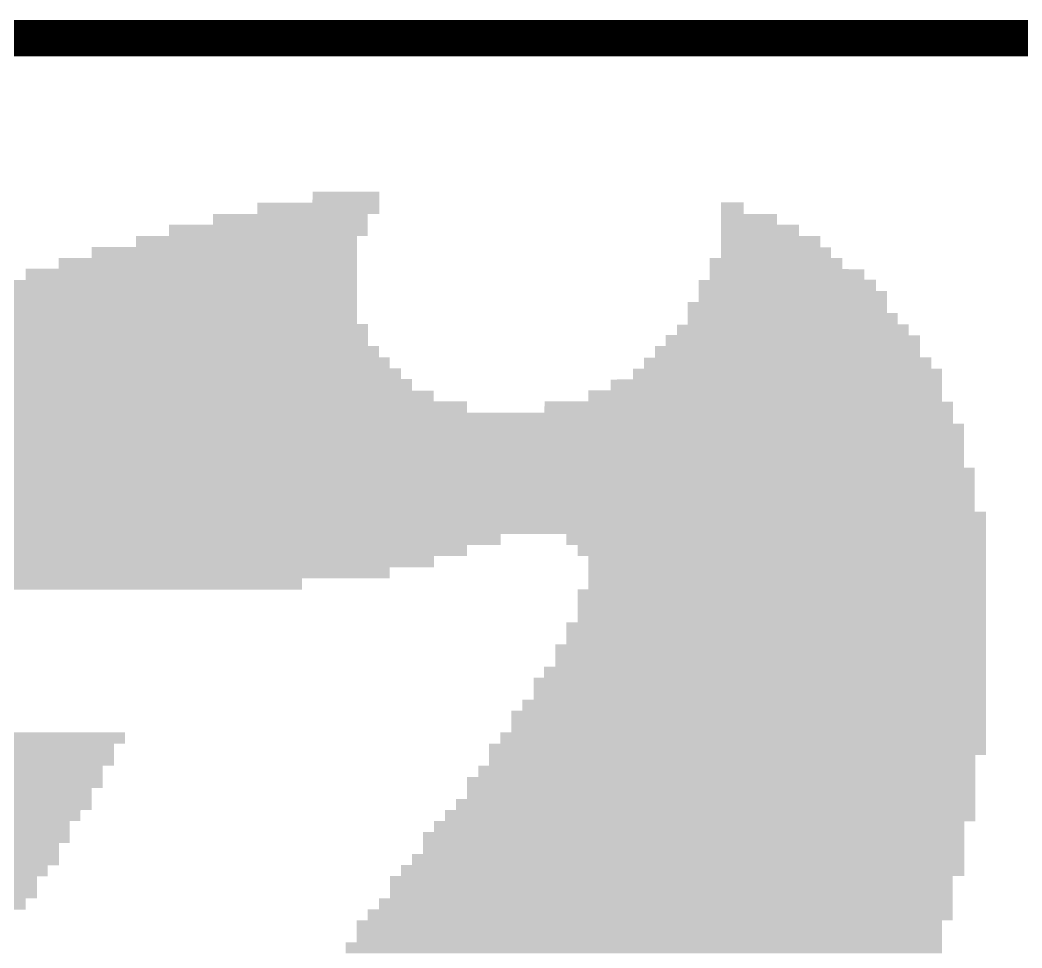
# Model space of a CAD drawing. Extents: x -0.1 to 80.1, y -0.1 to 42.4.
# Drawn here: x 3.084 to 6.007, y 39.649 to 42.357 of the extents above; entities that cross this region are included whole.
import ezdxf

# ---------------------------------------------------------------- set-up
doc = ezdxf.new("R2010")
doc.units = 0
doc.layers.add('07_ASSY1_GBR', color=7, linetype='CONTINUOUS')

msp = doc.modelspace()

# ---------------------------------------------------------------- linework, layer by layer
at = {"layer": '07_ASSY1_GBR', "const_width": 0.10607}
msp.add_lwpolyline([(25.578, 42.304), (0, 42.304), (0, 37), (25.578, 37)], dxfattribs=at)
at = {"layer": '07_ASSY1_GBR'}
for points in [[(3.937, 41.824148), (3.937018, 41.855926), (4.13199, 41.824148), (4.132, 41.855926)], [(3.937018, 41.855926), (3.93702, 41.855946), (4.132, 41.855926), (4.13198, 41.855946)], [(3.93702, 41.855946), (3.937054, 41.85598), (4.13198, 41.855946), (4.131946, 41.85598)], [(3.937054, 41.85598), (3.937074, 41.856), (4.131946, 41.85598), (3.937074, 41.856)], [(3.776, 41.791148), (3.77602, 41.823946), (4.13198, 41.791148), (4.13199, 41.823946)], [(3.77602, 41.823946), (3.776074, 41.824), (4.13199, 41.823946), (4.13199, 41.824)], [(3.776074, 41.824), (3.936872, 41.82402), (4.13199, 41.824), (4.13199, 41.82402)], [(3.936872, 41.82402), (3.937, 41.824148), (4.13199, 41.82402), (4.13199, 41.824148)], [(5.129014, 41.791128), (5.129018, 41.824926), (5.19502, 41.791128), (5.195, 41.824926)], [(5.129018, 41.824926), (5.12902, 41.824946), (5.195, 41.824926), (5.19498, 41.824946)], [(5.12902, 41.824946), (5.129054, 41.82498), (5.19498, 41.824946), (5.194946, 41.82498)], [(5.129054, 41.82498), (5.129074, 41.825), (5.194946, 41.82498), (5.129074, 41.825)], [(3.647, 41.760148), (3.647018, 41.790852), (4.09799, 41.760148), (4.098, 41.790852)], [(3.647018, 41.790852), (3.64702, 41.790946), (4.098, 41.790852), (4.098094, 41.790946)], [(3.64702, 41.790946), (3.647054, 41.79098), (4.098094, 41.790946), (4.098128, 41.79098)], [(3.647054, 41.79098), (3.647074, 41.791), (4.098128, 41.79098), (4.131926, 41.791)], [(3.647074, 41.791), (3.775872, 41.79102), (4.131926, 41.791), (4.131946, 41.79102)], [(3.775872, 41.79102), (3.775906, 41.791054), (4.131946, 41.79102), (4.13198, 41.791054)], [(3.775906, 41.791054), (3.776, 41.791148), (4.13198, 41.791054), (4.13198, 41.791148)], [(5.12901, 41.760128), (5.129014, 41.790926), (5.29202, 41.760128), (5.292, 41.790926)], [(5.129014, 41.791), (5.129014, 41.791128), (5.195148, 41.791), (5.19502, 41.791128)], [(5.129014, 41.79098), (5.129014, 41.791), (5.291946, 41.79098), (5.195148, 41.791)], [(5.129014, 41.790926), (5.129014, 41.79098), (5.292, 41.790926), (5.291946, 41.79098)], [(3.518, 41.727148), (3.51802, 41.759946), (4.09798, 41.727148), (4.09799, 41.759946)], [(3.51802, 41.759946), (3.518074, 41.76), (4.09799, 41.759946), (4.09799, 41.76)], [(3.518074, 41.76), (3.646872, 41.76002), (4.09799, 41.76), (4.09799, 41.76002)], [(3.646872, 41.76002), (3.647, 41.760148), (4.09799, 41.76002), (4.09799, 41.760148)], [(5.129006, 41.727128), (5.12901, 41.759926), (5.35702, 41.727128), (5.357, 41.759926)], [(5.12901, 41.76), (5.12901, 41.760128), (5.292148, 41.76), (5.29202, 41.760128)], [(5.12901, 41.75998), (5.12901, 41.76), (5.356946, 41.75998), (5.292148, 41.76)], [(5.12901, 41.759926), (5.12901, 41.75998), (5.357, 41.759926), (5.356946, 41.75998)], [(3.422, 41.695148), (3.422018, 41.726852), (4.067004, 41.695148), (4.067, 41.726852)], [(3.422018, 41.726852), (3.42202, 41.726946), (4.067, 41.726852), (4.067094, 41.726946)], [(3.42202, 41.726946), (3.422054, 41.72698), (4.067094, 41.726946), (4.067128, 41.72698)], [(3.422054, 41.72698), (3.422074, 41.727), (4.067128, 41.72698), (4.097926, 41.727)], [(3.422074, 41.727), (3.517872, 41.72702), (4.097926, 41.727), (4.097946, 41.72702)], [(3.517872, 41.72702), (3.517906, 41.727054), (4.097946, 41.72702), (4.09798, 41.727054)], [(3.517906, 41.727054), (3.518, 41.727148), (4.09798, 41.727054), (4.09798, 41.727148)], [(5.129002, 41.694128), (5.129006, 41.726926), (5.41902, 41.694128), (5.419, 41.726926)], [(5.129006, 41.727), (5.129006, 41.727128), (5.357148, 41.727), (5.35702, 41.727128)], [(5.129006, 41.72698), (5.129006, 41.727), (5.418946, 41.72698), (5.357148, 41.727)], [(5.129006, 41.726926), (5.129006, 41.72698), (5.419, 41.726926), (5.418946, 41.72698)], [(3.293, 41.663148), (3.29302, 41.694946), (4.067006, 41.663148), (4.067004, 41.694946)], [(3.29302, 41.694946), (3.293074, 41.695), (4.067004, 41.694946), (4.067004, 41.695)], [(3.293074, 41.695), (3.421872, 41.69502), (4.067004, 41.695), (4.067004, 41.69502)], [(3.421872, 41.69502), (3.422, 41.695148), (4.067004, 41.69502), (4.067004, 41.695148)], [(5.129, 41.663148), (5.129002, 41.693926), (5.45002, 41.663148), (5.45, 41.693926)], [(5.129002, 41.694), (5.129002, 41.694128), (5.419148, 41.694), (5.41902, 41.694128)], [(5.129002, 41.69398), (5.129002, 41.694), (5.449946, 41.69398), (5.419148, 41.694)], [(5.129002, 41.693926), (5.129002, 41.69398), (5.45, 41.693926), (5.449946, 41.69398)], [(3.196, 41.631148), (3.19602, 41.662946), (4.067008, 41.631148), (4.067006, 41.662946)], [(3.19602, 41.662946), (3.196074, 41.663), (4.067006, 41.662946), (4.067006, 41.663)], [(3.196074, 41.663), (3.292872, 41.66302), (4.067006, 41.663), (4.067006, 41.66302)], [(3.292872, 41.66302), (3.293, 41.663148), (4.067006, 41.66302), (4.067006, 41.663148)], [(5.096008, 41.630128), (5.096018, 41.662926), (5.48302, 41.630128), (5.483, 41.662926)], [(5.096018, 41.662926), (5.09602, 41.662946), (5.483, 41.662926), (5.48298, 41.662946)], [(5.09602, 41.662946), (5.096054, 41.66298), (5.48298, 41.662946), (5.482946, 41.66298)], [(5.096054, 41.66298), (5.096074, 41.663), (5.482946, 41.66298), (5.450148, 41.663)], [(5.096074, 41.663), (5.128872, 41.66302), (5.450148, 41.663), (5.450128, 41.66302)], [(5.128872, 41.66302), (5.12898, 41.663128), (5.450128, 41.66302), (5.45002, 41.663128)], [(5.12898, 41.663128), (5.129, 41.663148), (5.45002, 41.663128), (5.45002, 41.663148)], [(3.1, 41.598148), (3.10002, 41.630946), (4.067012, 41.598148), (4.067008, 41.630946)], [(3.10002, 41.630946), (3.100074, 41.631), (4.067008, 41.630946), (4.067008, 41.631)], [(3.100074, 41.631), (3.195872, 41.63102), (4.067008, 41.631), (4.067008, 41.63102)], [(3.195872, 41.63102), (3.196, 41.631148), (4.067008, 41.63102), (4.067008, 41.631148)], [(5.096, 41.599128), (5.096008, 41.629926), (5.54702, 41.599128), (5.547, 41.629926)], [(5.096008, 41.63), (5.096008, 41.630128), (5.483148, 41.63), (5.48302, 41.630128)], [(5.096008, 41.62998), (5.096008, 41.63), (5.546946, 41.62998), (5.483148, 41.63)], [(5.096008, 41.629926), (5.096008, 41.62998), (5.547, 41.629926), (5.546946, 41.62998)], [(3.035, 41.566148), (3.03502, 41.597946), (4.067014, 41.566148), (4.067012, 41.597946)], [(3.03502, 41.597946), (3.035074, 41.598), (4.067012, 41.597946), (4.067012, 41.598)], [(3.035074, 41.598), (3.099872, 41.59802), (4.067012, 41.598), (4.067012, 41.59802)], [(3.099872, 41.59802), (3.1, 41.598148), (4.067012, 41.59802), (4.067012, 41.598148)], [(5.06401, 41.566128), (5.06402, 41.597946), (5.58102, 41.566128), (5.581002, 41.597946)], [(5.06402, 41.597946), (5.064074, 41.598), (5.581002, 41.597946), (5.581002, 41.598)], [(5.064074, 41.598), (5.095872, 41.59802), (5.581002, 41.598), (5.581002, 41.59802)], [(5.095872, 41.59802), (5.096, 41.598148), (5.581002, 41.59802), (5.581002, 41.598148)], [(5.096, 41.599), (5.096, 41.599128), (5.547148, 41.599), (5.54702, 41.599128)], [(5.096, 41.59898), (5.096, 41.599), (5.580946, 41.59898), (5.547148, 41.599)], [(5.096, 41.598926), (5.096, 41.59898), (5.581, 41.598926), (5.580946, 41.59898)], [(5.096, 41.598148), (5.096, 41.598926), (5.581002, 41.598148), (5.581, 41.598926)], [(2.938, 41.534148), (2.93802, 41.565946), (4.067016, 41.534148), (4.067014, 41.565946)], [(2.93802, 41.565946), (2.938074, 41.566), (4.067014, 41.565946), (4.067014, 41.566)], [(2.938074, 41.566), (3.034872, 41.56602), (4.067014, 41.566), (4.067014, 41.56602)], [(3.034872, 41.56602), (3.035, 41.566148), (4.067014, 41.56602), (4.067014, 41.566148)], [(5.064, 41.534148), (5.064008, 41.565926), (5.61301, 41.534148), (5.613, 41.565926)], [(5.064008, 41.566), (5.06401, 41.566128), (5.581148, 41.566), (5.58102, 41.566128)], [(5.064008, 41.56598), (5.064008, 41.566), (5.612946, 41.56598), (5.581148, 41.566)], [(5.064008, 41.565926), (5.064008, 41.56598), (5.613, 41.565926), (5.612946, 41.56598)], [(2.874, 41.502148), (2.87402, 41.533946), (4.067018, 41.502148), (4.067016, 41.533946)], [(2.87402, 41.533946), (2.874074, 41.534), (4.067016, 41.533946), (4.067016, 41.534)], [(2.874074, 41.534), (2.937872, 41.53402), (4.067016, 41.534), (4.067016, 41.53402)], [(2.937872, 41.53402), (2.938, 41.534148), (4.067016, 41.53402), (4.067016, 41.534148)], [(5.03201, 41.502128), (5.03202, 41.533946), (5.61302, 41.502128), (5.613012, 41.533946)], [(5.03202, 41.533946), (5.032074, 41.534), (5.613012, 41.533946), (5.613012, 41.534)], [(5.032074, 41.534), (5.063872, 41.53402), (5.613012, 41.534), (5.613012, 41.53402)], [(5.063872, 41.53402), (5.064, 41.534148), (5.613012, 41.53402), (5.61301, 41.534148)], [(2.777, 41.470128), (2.77702, 41.501946), (4.06702, 41.470128), (4.067018, 41.501946)], [(2.77702, 41.501946), (2.777074, 41.502), (4.067018, 41.501946), (4.067018, 41.502)], [(2.777074, 41.502), (2.873872, 41.50202), (4.067018, 41.502), (4.067018, 41.50202)], [(2.873872, 41.50202), (2.874, 41.502148), (4.067018, 41.50202), (4.067018, 41.502148)], [(5.032, 41.469128), (5.03201, 41.501926), (5.64502, 41.469128), (5.645, 41.501926)], [(5.03201, 41.502), (5.03201, 41.502128), (5.613148, 41.502), (5.61302, 41.502128)], [(5.03201, 41.50198), (5.03201, 41.502), (5.644946, 41.50198), (5.613148, 41.502)], [(5.03201, 41.501926), (5.03201, 41.50198), (5.645, 41.501926), (5.644946, 41.50198)], [(2.713, 41.437148), (2.71302, 41.468946), (4.099012, 41.437148), (4.099002, 41.468946)], [(2.71302, 41.468946), (2.713074, 41.469), (4.099002, 41.468946), (4.099002, 41.469)], [(2.713074, 41.469), (2.776872, 41.46902), (4.099002, 41.469), (4.099002, 41.46902)], [(2.776872, 41.46902), (2.777, 41.469148), (4.099002, 41.46902), (4.099002, 41.469148)], [(2.777, 41.47), (2.777, 41.470128), (4.067148, 41.47), (4.06702, 41.470128)], [(2.777, 41.46998), (2.777, 41.47), (4.098946, 41.46998), (4.067148, 41.47)], [(2.777, 41.469926), (2.777, 41.46998), (4.099, 41.469926), (4.098946, 41.46998)], [(2.777, 41.469148), (2.777, 41.469926), (4.099002, 41.469148), (4.099, 41.469926)], [(5.001, 41.438148), (5.00102, 41.467946), (5.67702, 41.438148), (5.677002, 41.467946)], [(5.00102, 41.467946), (5.001074, 41.468), (5.677002, 41.467946), (5.677002, 41.468)], [(5.001074, 41.468), (5.031872, 41.46802), (5.677002, 41.468), (5.677002, 41.46802)], [(5.031872, 41.46802), (5.032, 41.468148), (5.677002, 41.46802), (5.677002, 41.468148)], [(5.032, 41.469), (5.032, 41.469128), (5.645148, 41.469), (5.64502, 41.469128)], [(5.032, 41.46898), (5.032, 41.469), (5.676946, 41.46898), (5.645148, 41.469)], [(5.032, 41.468926), (5.032, 41.46898), (5.677, 41.468926), (5.676946, 41.46898)], [(5.032, 41.468148), (5.032, 41.468926), (5.677002, 41.468148), (5.677, 41.468926)], [(2.649, 41.406128), (2.64902, 41.436946), (4.09902, 41.406128), (4.099012, 41.436946)], [(2.64902, 41.436946), (2.649074, 41.437), (4.099012, 41.436946), (4.099012, 41.437)], [(2.649074, 41.437), (2.712872, 41.43702), (4.099012, 41.437), (4.099012, 41.43702)], [(2.712872, 41.43702), (2.713, 41.437148), (4.099012, 41.43702), (4.099012, 41.437148)], [(4.968, 41.406148), (4.968018, 41.436926), (5.71001, 41.406148), (5.71, 41.436926)], [(4.968018, 41.437128), (4.96802, 41.437946), (5.67702, 41.437128), (5.67702, 41.437946)], [(4.968018, 41.437), (4.968018, 41.437128), (5.677148, 41.437), (5.67702, 41.437128)], [(4.968018, 41.43698), (4.968018, 41.437), (5.709946, 41.43698), (5.677148, 41.437)], [(4.968018, 41.436926), (4.968018, 41.43698), (5.71, 41.436926), (5.709946, 41.43698)], [(4.96802, 41.437946), (4.968074, 41.438), (5.67702, 41.437946), (5.67702, 41.438)], [(4.968074, 41.438), (5.000872, 41.43802), (5.67702, 41.438), (5.67702, 41.43802)], [(5.000872, 41.43802), (5.001, 41.438148), (5.67702, 41.43802), (5.67702, 41.438148)], [(2.584, 41.373148), (2.58402, 41.404946), (4.13102, 41.373148), (4.131002, 41.404946)], [(2.58402, 41.404946), (2.584074, 41.405), (4.131002, 41.404946), (4.131002, 41.405)], [(2.584074, 41.405), (2.648872, 41.40502), (4.131002, 41.405), (4.131002, 41.40502)], [(2.648872, 41.40502), (2.649, 41.405148), (4.131002, 41.40502), (4.131002, 41.405148)], [(2.649, 41.406), (2.649, 41.406128), (4.099148, 41.406), (4.09902, 41.406128)], [(2.649, 41.40598), (2.649, 41.406), (4.130946, 41.40598), (4.099148, 41.406)], [(2.649, 41.405926), (2.649, 41.40598), (4.131, 41.405926), (4.130946, 41.40598)], [(2.649, 41.405148), (2.649, 41.405926), (4.131002, 41.405148), (4.131, 41.405926)], [(4.936, 41.373128), (4.93602, 41.405946), (5.71002, 41.373128), (5.71001, 41.405946)], [(4.93602, 41.405946), (4.936074, 41.406), (5.71001, 41.405946), (5.71001, 41.406)], [(4.936074, 41.406), (4.967872, 41.40602), (5.71001, 41.406), (5.71001, 41.40602)], [(4.967872, 41.40602), (4.968, 41.406148), (5.71001, 41.40602), (5.71001, 41.406148)], [(2.519, 41.341128), (2.519018, 41.372926), (4.16202, 41.341128), (4.162, 41.372926)], [(2.519018, 41.372926), (2.51902, 41.372946), (4.162, 41.372926), (4.16198, 41.372946)], [(2.51902, 41.372946), (2.519054, 41.37298), (4.16198, 41.372946), (4.161946, 41.37298)], [(2.519054, 41.37298), (2.519074, 41.373), (4.161946, 41.37298), (4.131148, 41.373)], [(2.519074, 41.373), (2.583872, 41.37302), (4.131148, 41.373), (4.131128, 41.37302)], [(2.583872, 41.37302), (2.58398, 41.373128), (4.131128, 41.37302), (4.13102, 41.373128)], [(2.58398, 41.373128), (2.584, 41.373148), (4.13102, 41.373128), (4.13102, 41.373148)], [(4.904, 41.340148), (4.90402, 41.371946), (5.74302, 41.340148), (5.743002, 41.371946)], [(4.90402, 41.371946), (4.904074, 41.372), (5.743002, 41.371946), (5.743002, 41.372)], [(4.904074, 41.372), (4.935872, 41.37202), (5.743002, 41.372), (5.743002, 41.37202)], [(4.935872, 41.37202), (4.936, 41.372148), (5.743002, 41.37202), (5.743002, 41.372148)], [(4.936, 41.373), (4.936, 41.373128), (5.710148, 41.373), (5.71002, 41.373128)], [(4.936, 41.37298), (4.936, 41.373), (5.742946, 41.37298), (5.710148, 41.373)], [(4.936, 41.372926), (4.936, 41.37298), (5.743, 41.372926), (5.742946, 41.37298)], [(4.936, 41.372148), (4.936, 41.372926), (5.743002, 41.372148), (5.743, 41.372926)], [(2.423, 41.309128), (2.42302, 41.339946), (4.19502, 41.309128), (4.195002, 41.339946)], [(2.42302, 41.339946), (2.423074, 41.34), (4.195002, 41.339946), (4.195002, 41.34)], [(2.423074, 41.34), (2.518872, 41.34002), (4.195002, 41.34), (4.195002, 41.34002)], [(2.518872, 41.34002), (2.519, 41.340148), (4.195002, 41.34002), (4.195002, 41.340148)], [(2.519, 41.341), (2.519, 41.341128), (4.162148, 41.341), (4.16202, 41.341128)], [(2.519, 41.34098), (2.519, 41.341), (4.194946, 41.34098), (4.162148, 41.341)], [(2.519, 41.340926), (2.519, 41.34098), (4.195, 41.340926), (4.194946, 41.34098)], [(2.519, 41.340148), (2.519, 41.340926), (4.195002, 41.340148), (4.195, 41.340926)], [(4.872, 41.308148), (4.872018, 41.339926), (5.774008, 41.308148), (5.774, 41.339926)], [(4.872018, 41.339926), (4.87202, 41.339946), (5.774, 41.339926), (5.77398, 41.339946)], [(4.87202, 41.339946), (4.872054, 41.33998), (5.77398, 41.339946), (5.773946, 41.33998)], [(4.872054, 41.33998), (4.872074, 41.34), (5.773946, 41.33998), (5.743148, 41.34)], [(4.872074, 41.34), (4.903872, 41.34002), (5.743148, 41.34), (5.743128, 41.34002)], [(4.903872, 41.34002), (4.90398, 41.340128), (5.743128, 41.34002), (5.74302, 41.340128)], [(4.90398, 41.340128), (4.904, 41.340148), (5.74302, 41.340128), (5.74302, 41.340148)], [(2.358, 41.276148), (2.35802, 41.307946), (4.22702, 41.276148), (4.227002, 41.307946)], [(2.35802, 41.307946), (2.358074, 41.308), (4.227002, 41.307946), (4.227002, 41.308)], [(2.358074, 41.308), (2.422872, 41.30802), (4.227002, 41.308), (4.227002, 41.30802)], [(2.422872, 41.30802), (2.423, 41.308148), (4.227002, 41.30802), (4.227002, 41.308148)], [(2.423, 41.309), (2.423, 41.309128), (4.195148, 41.309), (4.19502, 41.309128)], [(2.423, 41.30898), (2.423, 41.309), (4.226946, 41.30898), (4.195148, 41.309)], [(2.423, 41.308926), (2.423, 41.30898), (4.227, 41.308926), (4.226946, 41.30898)], [(2.423, 41.308148), (2.423, 41.308926), (4.227002, 41.308148), (4.227, 41.308926)], [(4.807, 41.276148), (4.80702, 41.307946), (5.774014, 41.276148), (5.774008, 41.307946)], [(4.80702, 41.307946), (4.807074, 41.308), (5.774008, 41.307946), (5.774008, 41.308)], [(4.807074, 41.308), (4.871872, 41.30802), (5.774008, 41.308), (5.774008, 41.30802)], [(4.871872, 41.30802), (4.872, 41.308148), (5.774008, 41.30802), (5.774008, 41.308148)], [(2.294, 41.244148), (2.294018, 41.274926), (4.29102, 41.244148), (4.291, 41.274926)], [(2.294018, 41.275128), (2.29402, 41.275946), (4.22702, 41.275128), (4.22702, 41.275946)], [(2.294018, 41.275), (2.294018, 41.275128), (4.227148, 41.275), (4.22702, 41.275128)], [(2.294018, 41.27498), (2.294018, 41.275), (4.290946, 41.27498), (4.227148, 41.275)], [(2.294018, 41.274926), (2.294018, 41.27498), (4.291, 41.274926), (4.290946, 41.27498)], [(2.29402, 41.275946), (2.294074, 41.276), (4.22702, 41.275946), (4.22702, 41.276)], [(2.294074, 41.276), (2.357872, 41.27602), (4.22702, 41.276), (4.22702, 41.27602)], [(2.357872, 41.27602), (2.358, 41.276148), (4.22702, 41.27602), (4.22702, 41.276148)], [(4.742, 41.244148), (4.74202, 41.275946), (5.77402, 41.244148), (5.774014, 41.275946)], [(4.74202, 41.275946), (4.742074, 41.276), (5.774014, 41.275946), (5.774014, 41.276)], [(4.742074, 41.276), (4.806872, 41.27602), (5.774014, 41.276), (5.774014, 41.27602)], [(4.806872, 41.27602), (4.807, 41.276148), (5.774014, 41.27602), (5.774014, 41.276148)], [(2.262, 41.212148), (2.262018, 41.243926), (4.38802, 41.212148), (4.388, 41.243926)], [(2.262018, 41.243926), (2.26202, 41.243946), (4.388, 41.243926), (4.38798, 41.243946)], [(2.26202, 41.243946), (2.262054, 41.24398), (4.38798, 41.243946), (4.387946, 41.24398)], [(2.262054, 41.24398), (2.262074, 41.244), (4.387946, 41.24398), (4.291148, 41.244)], [(2.262074, 41.244), (2.293872, 41.24402), (4.291148, 41.244), (4.291128, 41.24402)], [(2.293872, 41.24402), (2.29398, 41.244128), (4.291128, 41.24402), (4.29102, 41.244128)], [(2.29398, 41.244128), (2.294, 41.244148), (4.29102, 41.244128), (4.29102, 41.244148)], [(4.614, 41.211148), (4.614018, 41.242926), (5.80601, 41.211148), (5.806, 41.242926)], [(4.614018, 41.243128), (4.61402, 41.243946), (5.77402, 41.243128), (5.77402, 41.243946)], [(4.614018, 41.243), (4.614018, 41.243128), (5.774148, 41.243), (5.77402, 41.243128)], [(4.614018, 41.24298), (4.614018, 41.243), (5.805946, 41.24298), (5.774148, 41.243)], [(4.614018, 41.242926), (4.614018, 41.24298), (5.806, 41.242926), (5.805946, 41.24298)], [(4.61402, 41.243946), (4.614074, 41.244), (5.77402, 41.243946), (5.77402, 41.244)], [(4.614074, 41.244), (4.741872, 41.24402), (5.77402, 41.244), (5.77402, 41.24402)], [(4.741872, 41.24402), (4.742, 41.244148), (5.77402, 41.24402), (5.77402, 41.244148)], [(2.197, 41.180148), (2.197018, 41.211), (5.80602, 41.180148), (5.806012, 41.211)], [(2.197018, 41.211128), (2.19702, 41.211946), (4.38802, 41.211128), (4.38802, 41.211946)], [(2.197018, 41.211), (2.197018, 41.211128), (4.388148, 41.211), (4.38802, 41.211128)], [(2.19702, 41.211946), (2.197074, 41.212), (4.38802, 41.211946), (4.38802, 41.212)], [(2.197074, 41.212), (2.261872, 41.21202), (4.38802, 41.212), (4.38802, 41.21202)], [(2.261872, 41.21202), (2.262, 41.212148), (4.38802, 41.21202), (4.38802, 41.212148)], [(4.388148, 41.211), (4.613872, 41.21102), (5.806012, 41.211), (5.806012, 41.21102)], [(4.613872, 41.21102), (4.614, 41.211148), (5.806012, 41.21102), (5.80601, 41.211148)], [(2.133, 41.147148), (2.133018, 41.178926), (5.838006, 41.147148), (5.838, 41.178926)], [(2.133018, 41.179128), (2.13302, 41.179946), (5.80602, 41.179128), (5.80602, 41.179946)], [(2.133018, 41.179), (2.133018, 41.179128), (5.806148, 41.179), (5.80602, 41.179128)], [(2.133018, 41.17898), (2.133018, 41.179), (5.837946, 41.17898), (5.806148, 41.179)], [(2.133018, 41.178926), (2.133018, 41.17898), (5.838, 41.178926), (5.837946, 41.17898)], [(2.13302, 41.179946), (2.133074, 41.18), (5.80602, 41.179946), (5.80602, 41.18)], [(2.133074, 41.18), (2.196872, 41.18002), (5.80602, 41.18), (5.80602, 41.18002)], [(2.196872, 41.18002), (2.197, 41.180148), (5.80602, 41.18002), (5.80602, 41.180148)], [(2.069, 41.115148), (2.06902, 41.146946), (5.83801, 41.115148), (5.838006, 41.146946)], [(2.06902, 41.146946), (2.069074, 41.147), (5.838006, 41.146946), (5.838006, 41.147)], [(2.069074, 41.147), (2.132872, 41.14702), (5.838006, 41.147), (5.838006, 41.14702)], [(2.132872, 41.14702), (2.133, 41.147148), (5.838006, 41.14702), (5.838006, 41.147148)], [(2.004, 41.083148), (2.00402, 41.114946), (5.838016, 41.083148), (5.838012, 41.114946)], [(2.00402, 41.114946), (2.004074, 41.115), (5.838012, 41.114946), (5.838012, 41.115)], [(2.004074, 41.115), (2.068872, 41.11502), (5.838012, 41.115), (5.838012, 41.11502)], [(2.068872, 41.11502), (2.069, 41.115148), (5.838012, 41.11502), (5.83801, 41.115148)], [(1.94, 41.051148), (1.94002, 41.082946), (5.83802, 41.051148), (5.838016, 41.082946)], [(1.94002, 41.082946), (1.940074, 41.083), (5.838016, 41.082946), (5.838016, 41.083)], [(1.940074, 41.083), (2.003872, 41.08302), (5.838016, 41.083), (5.838016, 41.08302)], [(2.003872, 41.08302), (2.004, 41.083148), (5.838016, 41.08302), (5.838016, 41.083148)], [(1.907, 41.018148), (1.907018, 41.050926), (5.869006, 41.018148), (5.869, 41.050926)], [(1.907018, 41.050926), (1.90702, 41.050946), (5.869, 41.050926), (5.86898, 41.050946)], [(1.90702, 41.050946), (1.907054, 41.05098), (5.86898, 41.050946), (5.868946, 41.05098)], [(1.907054, 41.05098), (1.907074, 41.051), (5.868946, 41.05098), (5.838148, 41.051)], [(1.907074, 41.051), (1.939872, 41.05102), (5.838148, 41.051), (5.838128, 41.05102)], [(1.939872, 41.05102), (1.93998, 41.051128), (5.838128, 41.05102), (5.83802, 41.051128)], [(1.93998, 41.051128), (1.94, 41.051148), (5.83802, 41.051128), (5.83802, 41.051148)], [(1.843, 40.987148), (1.84302, 41.017946), (5.86901, 40.987148), (5.869006, 41.017946)], [(1.84302, 41.017946), (1.843074, 41.018), (5.869006, 41.017946), (5.869006, 41.018)], [(1.843074, 41.018), (1.906872, 41.01802), (5.869006, 41.018), (5.869006, 41.01802)], [(1.906872, 41.01802), (1.907, 41.018148), (5.869006, 41.01802), (5.869006, 41.018148)], [(1.778, 40.954148), (1.77802, 40.986946), (5.869016, 40.954148), (5.86901, 40.986946)], [(1.77802, 40.986946), (1.778074, 40.987), (5.86901, 40.986946), (5.86901, 40.987)], [(1.778074, 40.987), (1.842872, 40.98702), (5.86901, 40.987), (5.86901, 40.98702)], [(1.842872, 40.98702), (1.843, 40.987148), (5.86901, 40.98702), (5.86901, 40.987148)], [(1.714, 40.922148), (1.71402, 40.953946), (5.86902, 40.922148), (5.869016, 40.953946)], [(1.71402, 40.953946), (1.714074, 40.954), (5.869016, 40.953946), (5.869016, 40.954)], [(1.714074, 40.954), (1.777872, 40.95402), (5.869016, 40.954), (5.869016, 40.95402)], [(1.777872, 40.95402), (1.778, 40.954148), (5.869016, 40.95402), (5.869016, 40.954148)], [(1.682, 40.889148), (1.682018, 40.921926), (5.901998, 40.889148), (5.902, 40.921926)], [(1.682018, 40.921926), (1.68202, 40.921946), (5.902, 40.921926), (5.90198, 40.921946)], [(1.68202, 40.921946), (1.682054, 40.92198), (5.90198, 40.921946), (5.901946, 40.92198)], [(1.682054, 40.92198), (1.682074, 40.922), (5.901946, 40.92198), (5.869148, 40.922)], [(1.682074, 40.922), (1.713872, 40.92202), (5.869148, 40.922), (5.869128, 40.92202)], [(1.713872, 40.92202), (1.71398, 40.922128), (5.869128, 40.92202), (5.86902, 40.922128)], [(1.71398, 40.922128), (1.714, 40.922148), (5.86902, 40.922128), (5.86902, 40.922148)], [(1.617, 40.858148), (1.61702, 40.888946), (5.901998, 40.858148), (5.901998, 40.888946)], [(1.61702, 40.888946), (1.617074, 40.889), (5.901998, 40.888946), (5.901998, 40.889)], [(1.617074, 40.889), (1.681872, 40.88902), (5.901998, 40.889), (5.901998, 40.88902)], [(1.681872, 40.88902), (1.682, 40.889148), (5.901998, 40.88902), (5.901998, 40.889148)], [(1.553, 40.825148), (1.553018, 40.856852), (4.48598, 40.825148), (4.486, 40.856852)], [(1.553018, 40.857), (1.55302, 40.857946), (5.901998, 40.857), (5.901998, 40.857946)], [(1.553018, 40.85698), (1.553018, 40.857), (4.486128, 40.85698), (4.677852, 40.857)], [(1.553018, 40.856852), (1.553018, 40.85698), (4.486, 40.856852), (4.486128, 40.85698)], [(1.55302, 40.857946), (1.553074, 40.858), (5.901998, 40.857946), (5.901998, 40.858)], [(1.553074, 40.858), (1.616872, 40.85802), (5.901998, 40.858), (5.901998, 40.85802)], [(1.616872, 40.85802), (1.617, 40.858148), (5.901998, 40.85802), (5.901998, 40.858148)], [(4.67798, 40.856872), (4.677852, 40.857), (5.901998, 40.856872), (5.901998, 40.857)], [(4.678, 40.825074), (4.67798, 40.856872), (5.901996, 40.825074), (5.901998, 40.856872)], [(1.521, 40.793148), (1.521018, 40.824852), (4.38798, 40.793148), (4.388, 40.824852)], [(1.521018, 40.824852), (1.52102, 40.824946), (4.388, 40.824852), (4.388094, 40.824946)], [(1.52102, 40.824946), (1.521054, 40.82498), (4.388094, 40.824946), (4.388128, 40.82498)], [(1.521054, 40.82498), (1.521074, 40.825), (4.388128, 40.82498), (4.485926, 40.825)], [(1.521074, 40.825), (1.552872, 40.82502), (4.485926, 40.825), (4.485946, 40.82502)], [(1.552872, 40.82502), (1.552906, 40.825054), (4.485946, 40.82502), (4.48598, 40.825054)], [(1.552906, 40.825054), (1.553, 40.825148), (4.48598, 40.825054), (4.48598, 40.825148)], [(4.678054, 40.82502), (4.678, 40.825074), (5.901996, 40.82502), (5.901996, 40.825074)], [(4.710852, 40.825), (4.678054, 40.82502), (5.901996, 40.825), (5.901996, 40.82502)], [(4.71098, 40.824872), (4.710852, 40.825), (5.901996, 40.824872), (5.901996, 40.825)], [(4.711, 40.793074), (4.71098, 40.824872), (5.901996, 40.793074), (5.901996, 40.824872)], [(1.456, 40.760148), (1.456018, 40.792852), (4.29198, 40.760148), (4.292, 40.792852)], [(1.456018, 40.792852), (1.45602, 40.792946), (4.292, 40.792852), (4.292094, 40.792946)], [(1.45602, 40.792946), (1.456054, 40.79298), (4.292094, 40.792946), (4.292128, 40.79298)], [(1.456054, 40.79298), (1.456074, 40.793), (4.292128, 40.79298), (4.387926, 40.793)], [(1.456074, 40.793), (1.520872, 40.79302), (4.387926, 40.793), (4.387946, 40.79302)], [(1.520872, 40.79302), (1.520906, 40.793054), (4.387946, 40.79302), (4.38798, 40.793054)], [(1.520906, 40.793054), (1.521, 40.793148), (4.38798, 40.793054), (4.38798, 40.793148)], [(4.711054, 40.79302), (4.711, 40.793074), (5.901996, 40.79302), (5.901996, 40.793074)], [(4.741852, 40.793), (4.711054, 40.79302), (5.901996, 40.793), (5.901996, 40.79302)], [(4.74198, 40.792872), (4.741852, 40.793), (5.901996, 40.792872), (5.901996, 40.793)], [(4.742, 40.696148), (4.74198, 40.792872), (5.901992, 40.696148), (5.901996, 40.792872)], [(1.424, 40.729148), (1.424018, 40.759852), (4.16198, 40.729148), (4.162, 40.759852)], [(1.424018, 40.759852), (1.42402, 40.759946), (4.162, 40.759852), (4.162094, 40.759946)], [(1.42402, 40.759946), (1.424054, 40.75998), (4.162094, 40.759946), (4.162128, 40.75998)], [(1.424054, 40.75998), (1.424074, 40.76), (4.162128, 40.75998), (4.291926, 40.76)], [(1.424074, 40.76), (1.455872, 40.76002), (4.291926, 40.76), (4.291946, 40.76002)], [(1.455872, 40.76002), (1.455906, 40.760054), (4.291946, 40.76002), (4.29198, 40.760054)], [(1.455906, 40.760054), (1.456, 40.760148), (4.29198, 40.760054), (4.29198, 40.760148)], [(1.36, 40.696148), (1.360018, 40.727852), (3.90598, 40.696148), (3.906, 40.727852)], [(1.360018, 40.728054), (1.36002, 40.728946), (4.16198, 40.728054), (4.16198, 40.728946)], [(1.360018, 40.728), (1.360018, 40.728054), (4.161926, 40.728), (4.16198, 40.728054)], [(1.360018, 40.72798), (1.360018, 40.728), (3.906128, 40.72798), (4.161926, 40.728)], [(1.360018, 40.727852), (1.360018, 40.72798), (3.906, 40.727852), (3.906128, 40.72798)], [(1.36002, 40.728946), (1.360074, 40.729), (4.16198, 40.728946), (4.16198, 40.729)], [(1.360074, 40.729), (1.423872, 40.72902), (4.16198, 40.729), (4.16198, 40.72902)], [(1.423872, 40.72902), (1.424, 40.729148), (4.16198, 40.72902), (4.16198, 40.729148)], [(1.295018, 40.695054), (1.29502, 40.695946), (3.90598, 40.695054), (3.90598, 40.695946)], [(1.295018, 40.695), (1.295018, 40.695054), (3.905926, 40.695), (3.90598, 40.695054)], [(1.295018, 40.69498), (1.295018, 40.695), (3.067128, 40.69498), (3.905926, 40.695)], [(1.29502, 40.695946), (1.295074, 40.696), (3.90598, 40.695946), (3.90598, 40.696)], [(1.295074, 40.696), (1.359872, 40.69602), (3.90598, 40.696), (3.90598, 40.69602)], [(1.359872, 40.69602), (1.36, 40.696148), (3.90598, 40.69602), (3.90598, 40.696148)], [(4.711, 40.599148), (4.71102, 40.695946), (5.90199, 40.599148), (5.901992, 40.695946)], [(4.71102, 40.695946), (4.711074, 40.696), (5.901992, 40.695946), (5.901992, 40.696)], [(4.711074, 40.696), (4.741872, 40.69602), (5.901992, 40.696), (5.901992, 40.69602)], [(4.741872, 40.69602), (4.742, 40.696148), (5.901992, 40.69602), (5.901992, 40.696148)], [(4.678, 40.535148), (4.67802, 40.598946), (5.901988, 40.535148), (5.90199, 40.598946)], [(4.67802, 40.598946), (4.678074, 40.599), (5.90199, 40.598946), (5.90199, 40.599)], [(4.678074, 40.599), (4.710872, 40.59902), (5.90199, 40.599), (5.90199, 40.59902)], [(4.710872, 40.59902), (4.711, 40.599148), (5.90199, 40.59902), (5.90199, 40.599148)], [(4.646, 40.470148), (4.64602, 40.534946), (5.901986, 40.470148), (5.901988, 40.534946)], [(4.64602, 40.534946), (4.646074, 40.535), (5.901988, 40.534946), (5.901988, 40.535)], [(4.646074, 40.535), (4.677872, 40.53502), (5.901988, 40.535), (5.901988, 40.53502)], [(4.677872, 40.53502), (4.678, 40.535148), (5.901988, 40.53502), (5.901988, 40.535148)], [(4.613, 40.438148), (4.61302, 40.469946), (5.901986, 40.438148), (5.901986, 40.469946)], [(4.61302, 40.469946), (4.613074, 40.47), (5.901986, 40.469946), (5.901986, 40.47)], [(4.613074, 40.47), (4.645872, 40.47002), (5.901986, 40.47), (5.901986, 40.47002)], [(4.645872, 40.47002), (4.646, 40.470148), (5.901986, 40.47002), (5.901986, 40.470148)], [(4.582, 40.374148), (4.58202, 40.437946), (5.901984, 40.374148), (5.901986, 40.437946)], [(4.58202, 40.437946), (4.582074, 40.438), (5.901986, 40.437946), (5.901986, 40.438)], [(4.582074, 40.438), (4.612872, 40.43802), (5.901986, 40.438), (5.901986, 40.43802)], [(4.612872, 40.43802), (4.613, 40.438148), (5.901986, 40.43802), (5.901986, 40.438148)], [(4.549, 40.342148), (4.54902, 40.373946), (5.901982, 40.342148), (5.901984, 40.373946)], [(4.54902, 40.373946), (4.549074, 40.374), (5.901984, 40.373946), (5.901984, 40.374)], [(4.549074, 40.374), (4.581872, 40.37402), (5.901984, 40.374), (5.901984, 40.37402)], [(4.581872, 40.37402), (4.582, 40.374148), (5.901984, 40.37402), (5.901984, 40.374148)], [(4.517, 40.278148), (4.51702, 40.341946), (5.90198, 40.278148), (5.901982, 40.341946)], [(4.51702, 40.341946), (4.517074, 40.342), (5.901982, 40.341946), (5.901982, 40.342)], [(4.517074, 40.342), (4.548872, 40.34202), (5.901982, 40.342), (5.901982, 40.34202)], [(4.548872, 40.34202), (4.549, 40.342148), (5.901982, 40.34202), (5.901982, 40.342148)], [(2.488, 40.245148), (2.488018, 40.277928), (3.38998, 40.245148), (3.39, 40.277928)], [(2.488018, 40.277928), (2.48802, 40.277946), (3.39, 40.277928), (3.389982, 40.277946)], [(2.48802, 40.277946), (2.488054, 40.27798), (3.389982, 40.277946), (3.389946, 40.27798)], [(2.488054, 40.27798), (2.488074, 40.278), (3.389946, 40.27798), (2.488074, 40.278)], [(4.485, 40.245148), (4.48502, 40.277946), (5.90198, 40.245148), (5.90198, 40.277946)], [(4.48502, 40.277946), (4.485074, 40.278), (5.90198, 40.277946), (5.90198, 40.278)], [(4.485074, 40.278), (4.516872, 40.27802), (5.90198, 40.278), (5.90198, 40.27802)], [(4.516872, 40.27802), (4.517, 40.278148), (5.90198, 40.27802), (5.90198, 40.278148)], [(2.166, 40.213148), (2.166018, 40.244852), (3.35799, 40.213148), (3.358, 40.244852)], [(2.166018, 40.244852), (2.16602, 40.244946), (3.358, 40.244852), (3.358094, 40.244946)], [(2.16602, 40.244946), (2.166054, 40.24498), (3.358094, 40.244946), (3.358128, 40.24498)], [(2.166054, 40.24498), (2.166074, 40.245), (3.358128, 40.24498), (3.389926, 40.245)], [(2.455148, 40.245), (2.487872, 40.24502), (3.389926, 40.245), (3.389946, 40.24502)], [(2.487872, 40.24502), (2.487906, 40.245054), (3.389946, 40.24502), (3.38998, 40.245054)], [(2.487906, 40.245054), (2.488, 40.245148), (3.38998, 40.245054), (3.38998, 40.245148)], [(4.452008, 40.212054), (4.45202, 40.244946), (5.90198, 40.212054), (5.90198, 40.244946)], [(4.45202, 40.244946), (4.452074, 40.245), (5.90198, 40.244946), (5.90198, 40.245)], [(4.452074, 40.245), (4.484872, 40.24502), (5.90198, 40.245), (5.90198, 40.24502)], [(4.484872, 40.24502), (4.485, 40.245148), (5.90198, 40.24502), (5.90198, 40.245148)], [(1.941, 40.181148), (1.94102, 40.212946), (3.35798, 40.181148), (3.357988, 40.212946)], [(1.94102, 40.212946), (1.941074, 40.213), (3.357988, 40.212946), (3.35799, 40.213)], [(1.941074, 40.213), (2.165872, 40.21302), (3.35799, 40.213), (3.35799, 40.21302)], [(2.165872, 40.21302), (2.166, 40.213148), (3.35799, 40.21302), (3.35799, 40.213148)], [(4.452, 40.181148), (4.452008, 40.211852), (5.870996, 40.181148), (5.871, 40.211852)], [(4.452008, 40.212), (4.452008, 40.212054), (5.901926, 40.212), (5.90198, 40.212054)], [(4.452008, 40.21198), (4.452008, 40.212), (5.871128, 40.21198), (5.901926, 40.212)], [(4.452008, 40.211852), (4.452008, 40.21198), (5.871, 40.211852), (5.871128, 40.21198)], [(1.811, 40.149148), (1.811018, 40.180852), (3.32499, 40.149148), (3.325, 40.180852)], [(1.811018, 40.180852), (1.81102, 40.180946), (3.325, 40.180852), (3.325094, 40.180946)], [(1.81102, 40.180946), (1.811054, 40.18098), (3.325094, 40.180946), (3.325128, 40.18098)], [(1.811054, 40.18098), (1.811074, 40.181), (3.325128, 40.18098), (3.357926, 40.181)], [(1.811074, 40.181), (1.940872, 40.18102), (3.357926, 40.181), (3.357946, 40.18102)], [(1.940872, 40.18102), (1.940906, 40.181054), (3.357946, 40.18102), (3.35798, 40.181054)], [(1.940906, 40.181054), (1.941, 40.181148), (3.35798, 40.181054), (3.35798, 40.181148)], [(4.421, 40.148148), (4.42102, 40.180946), (5.870992, 40.148148), (5.870996, 40.180946)], [(4.42102, 40.180946), (4.421074, 40.181), (5.870996, 40.180946), (5.870996, 40.181)], [(4.421074, 40.181), (4.451872, 40.18102), (5.870996, 40.181), (5.870996, 40.18102)], [(4.451872, 40.18102), (4.452, 40.181148), (5.870996, 40.18102), (5.870996, 40.181148)], [(1.681, 40.117148), (1.68102, 40.148946), (3.32498, 40.117148), (3.32499, 40.148946)], [(1.68102, 40.148946), (1.681074, 40.149), (3.32499, 40.148946), (3.32499, 40.149)], [(1.681074, 40.149), (1.810872, 40.14902), (3.32499, 40.149), (3.32499, 40.14902)], [(1.810872, 40.14902), (1.811, 40.149148), (3.32499, 40.14902), (3.32499, 40.149148)], [(4.388, 40.084148), (4.38802, 40.147946), (5.870986, 40.084148), (5.870992, 40.147946)], [(4.38802, 40.147946), (4.388074, 40.148), (5.870992, 40.147946), (5.870992, 40.148)], [(4.388074, 40.148), (4.420872, 40.14802), (5.870992, 40.148), (5.870992, 40.14802)], [(4.420872, 40.14802), (4.421, 40.148148), (5.870992, 40.14802), (5.870992, 40.148148)], [(1.586, 40.083148), (1.586018, 40.115852), (3.292988, 40.083148), (3.293, 40.115852)], [(1.586018, 40.116054), (1.58602, 40.116946), (3.32498, 40.116054), (3.32498, 40.116946)], [(1.586018, 40.116), (1.586018, 40.116054), (3.324926, 40.116), (3.32498, 40.116054)], [(1.586018, 40.11598), (1.586018, 40.116), (3.293128, 40.11598), (3.324926, 40.116)], [(1.586018, 40.115852), (1.586018, 40.11598), (3.293, 40.115852), (3.293128, 40.11598)], [(1.58602, 40.116946), (1.586074, 40.117), (3.32498, 40.116946), (3.32498, 40.117)], [(1.586074, 40.117), (1.680872, 40.11702), (3.32498, 40.117), (3.32498, 40.11702)], [(1.680872, 40.11702), (1.681, 40.117148), (3.32498, 40.11702), (3.32498, 40.117148)], [(1.521, 40.053148), (1.52102, 40.082946), (3.29298, 40.053148), (3.292988, 40.082946)], [(1.52102, 40.082946), (1.521074, 40.083), (3.292988, 40.082946), (3.292988, 40.083)], [(1.521074, 40.083), (1.585872, 40.08302), (3.292988, 40.083), (3.292988, 40.08302)], [(1.585872, 40.08302), (1.586, 40.083148), (3.292988, 40.08302), (3.292988, 40.083148)], [(4.356, 40.052148), (4.35602, 40.083946), (5.870982, 40.052148), (5.870986, 40.083946)], [(4.35602, 40.083946), (4.356074, 40.084), (5.870986, 40.083946), (5.870986, 40.084)], [(4.356074, 40.084), (4.387872, 40.08402), (5.870986, 40.084), (5.870986, 40.08402)], [(4.387872, 40.08402), (4.388, 40.084148), (5.870986, 40.08402), (5.870986, 40.084148)], [(1.423, 40.020054), (1.423018, 40.051852), (3.25998, 40.020054), (3.26, 40.051852)], [(1.423018, 40.052054), (1.42302, 40.052946), (3.29298, 40.052054), (3.29298, 40.052946)], [(1.423018, 40.052), (1.423018, 40.052054), (3.292926, 40.052), (3.29298, 40.052054)], [(1.423018, 40.05198), (1.423018, 40.052), (3.260128, 40.05198), (3.292926, 40.052)], [(1.423018, 40.051852), (1.423018, 40.05198), (3.26, 40.051852), (3.260128, 40.05198)], [(1.42302, 40.052946), (1.423074, 40.053), (3.29298, 40.052946), (3.29298, 40.053)], [(1.423074, 40.053), (1.520872, 40.05302), (3.29298, 40.053), (3.29298, 40.05302)], [(1.520872, 40.05302), (1.521, 40.053148), (3.29298, 40.05302), (3.29298, 40.053148)], [(4.324, 40.020148), (4.32402, 40.051946), (5.87098, 40.020148), (5.870982, 40.051946)], [(4.32402, 40.051946), (4.324074, 40.052), (5.870982, 40.051946), (5.870982, 40.052)], [(4.324074, 40.052), (4.355872, 40.05202), (5.870982, 40.052), (5.870982, 40.05202)], [(4.355872, 40.05202), (4.356, 40.052148), (5.870982, 40.05202), (5.870982, 40.052148)], [(1.36, 39.987148), (1.36002, 40.018946), (3.227988, 39.987148), (3.227998, 40.018946)], [(1.36002, 40.018946), (1.360074, 40.019), (3.227998, 40.018946), (3.227998, 40.019)], [(1.360074, 40.019), (1.422872, 40.01902), (3.227998, 40.019), (3.227998, 40.01902)], [(1.422872, 40.01902), (1.423, 40.019148), (3.227998, 40.01902), (3.227998, 40.019148)], [(1.423, 40.02), (1.423, 40.020054), (3.259926, 40.02), (3.25998, 40.020054)], [(1.423, 40.01998), (1.423, 40.02), (3.228128, 40.01998), (3.259926, 40.02)], [(1.423, 40.019852), (1.423, 40.01998), (3.228, 40.019852), (3.228128, 40.01998)], [(1.423, 40.019148), (1.423, 40.019852), (3.227998, 40.019148), (3.228, 40.019852)], [(4.292, 39.987148), (4.292018, 40.018852), (5.838996, 39.987148), (5.839, 40.018852)], [(4.292018, 40.019054), (4.29202, 40.019946), (5.87098, 40.019054), (5.87098, 40.019946)], [(4.292018, 40.019), (4.292018, 40.019054), (5.870926, 40.019), (5.87098, 40.019054)], [(4.292018, 40.01898), (4.292018, 40.019), (5.839128, 40.01898), (5.870926, 40.019)], [(4.292018, 40.018852), (4.292018, 40.01898), (5.839, 40.018852), (5.839128, 40.01898)], [(4.29202, 40.019946), (4.292074, 40.02), (5.87098, 40.019946), (5.87098, 40.02)], [(4.292074, 40.02), (4.323872, 40.02002), (5.87098, 40.02), (5.87098, 40.02002)], [(4.323872, 40.02002), (4.324, 40.020148), (5.87098, 40.02002), (5.87098, 40.020148)], [(1.295, 39.955148), (1.29502, 39.986946), (3.22798, 39.955148), (3.227988, 39.986946)], [(1.29502, 39.986946), (1.295074, 39.987), (3.227988, 39.986946), (3.227988, 39.987)], [(1.295074, 39.987), (1.359872, 39.98702), (3.227988, 39.987), (3.227988, 39.98702)], [(1.359872, 39.98702), (1.36, 39.987148), (3.227988, 39.98702), (3.227988, 39.987148)], [(4.259, 39.923148), (4.25902, 39.986946), (5.838988, 39.923148), (5.838996, 39.986946)], [(4.25902, 39.986946), (4.259074, 39.987), (5.838996, 39.986946), (5.838996, 39.987)], [(4.259074, 39.987), (4.291872, 39.98702), (5.838996, 39.987), (5.838996, 39.98702)], [(4.291872, 39.98702), (4.292, 39.987148), (5.838996, 39.98702), (5.838996, 39.987148)], [(1.262, 39.923148), (1.262018, 39.954852), (3.19699, 39.923148), (3.197, 39.954852)], [(1.262018, 39.954852), (1.26202, 39.954946), (3.197, 39.954852), (3.197094, 39.954946)], [(1.26202, 39.954946), (1.262054, 39.95498), (3.197094, 39.954946), (3.197128, 39.95498)], [(1.262054, 39.95498), (1.262074, 39.955), (3.197128, 39.95498), (3.227926, 39.955)], [(1.262074, 39.955), (1.294872, 39.95502), (3.227926, 39.955), (3.227946, 39.95502)], [(1.294872, 39.95502), (1.294906, 39.955054), (3.227946, 39.95502), (3.22798, 39.955054)], [(1.294906, 39.955054), (1.295, 39.955148), (3.22798, 39.955054), (3.22798, 39.955148)], [(1.199, 39.891148), (1.19902, 39.922946), (3.19698, 39.891148), (3.19699, 39.922946)], [(1.19902, 39.922946), (1.199074, 39.923), (3.19699, 39.922946), (3.19699, 39.923)], [(1.199074, 39.923), (1.261872, 39.92302), (3.19699, 39.923), (3.19699, 39.92302)], [(1.261872, 39.92302), (1.262, 39.923148), (3.19699, 39.92302), (3.19699, 39.923148)], [(4.227, 39.891148), (4.22702, 39.922946), (5.838984, 39.891148), (5.838986, 39.922946)], [(4.22702, 39.922946), (4.227074, 39.923), (5.838986, 39.922946), (5.838988, 39.923)], [(4.227074, 39.923), (4.258872, 39.92302), (5.838988, 39.923), (5.838988, 39.92302)], [(4.258872, 39.92302), (4.259, 39.923148), (5.838988, 39.92302), (5.838988, 39.923148)], [(1.165, 39.858148), (1.165018, 39.889852), (3.16398, 39.858148), (3.164, 39.889852)], [(1.165018, 39.890054), (1.16502, 39.890946), (3.19698, 39.890054), (3.19698, 39.890946)], [(1.165018, 39.89), (1.165018, 39.890054), (3.196926, 39.89), (3.19698, 39.890054)], [(1.165018, 39.88998), (1.165018, 39.89), (3.164128, 39.88998), (3.196926, 39.89)], [(1.165018, 39.889852), (1.165018, 39.88998), (3.164, 39.889852), (3.164128, 39.88998)], [(1.16502, 39.890946), (1.165074, 39.891), (3.19698, 39.890946), (3.19698, 39.891)], [(1.165074, 39.891), (1.198872, 39.89102), (3.19698, 39.891), (3.19698, 39.89102)], [(1.198872, 39.89102), (1.199, 39.891148), (3.19698, 39.89102), (3.19698, 39.891148)], [(4.195, 39.859148), (4.19502, 39.890946), (5.83898, 39.859148), (5.838982, 39.890946)], [(4.19502, 39.890946), (4.195074, 39.891), (5.838982, 39.890946), (5.838982, 39.891)], [(4.195074, 39.891), (4.226872, 39.89102), (5.838982, 39.891), (5.838984, 39.89102)], [(4.226872, 39.89102), (4.227, 39.891148), (5.838984, 39.89102), (5.838984, 39.891148)], [(1.134, 39.827148), (1.134018, 39.857852), (3.13299, 39.827148), (3.133, 39.857852)], [(1.134018, 39.857852), (1.13402, 39.857946), (3.133, 39.857852), (3.133094, 39.857946)], [(1.13402, 39.857946), (1.134054, 39.85798), (3.133094, 39.857946), (3.133128, 39.85798)], [(1.134054, 39.85798), (1.134074, 39.858), (3.133128, 39.85798), (3.163926, 39.858)], [(1.134074, 39.858), (1.164872, 39.85802), (3.163926, 39.858), (3.163946, 39.85802)], [(1.164872, 39.85802), (1.164906, 39.858054), (3.163946, 39.85802), (3.16398, 39.858054)], [(1.164906, 39.858054), (1.165, 39.858148), (3.16398, 39.858054), (3.16398, 39.858148)], [(4.163, 39.794148), (4.163018, 39.858852), (5.804988, 39.794148), (5.805, 39.858852)], [(4.163018, 39.858852), (4.16302, 39.858946), (5.805, 39.858852), (5.805094, 39.858946)], [(4.16302, 39.858946), (4.163054, 39.85898), (5.805094, 39.858946), (5.805128, 39.85898)], [(4.163054, 39.85898), (4.163074, 39.859), (5.805128, 39.85898), (5.838926, 39.859)], [(4.163074, 39.859), (4.194872, 39.85902), (5.838926, 39.859), (5.838946, 39.85902)], [(4.194872, 39.85902), (4.194906, 39.859054), (5.838946, 39.85902), (5.83898, 39.859054)], [(4.194906, 39.859054), (4.195, 39.859148), (5.83898, 39.859054), (5.83898, 39.859148)], [(1.101, 39.795148), (1.10102, 39.826946), (3.13298, 39.795148), (3.13299, 39.826946)], [(1.10102, 39.826946), (1.101074, 39.827), (3.13299, 39.826946), (3.13299, 39.827)], [(1.101074, 39.827), (1.133872, 39.82702), (3.13299, 39.827), (3.13299, 39.82702)], [(1.133872, 39.82702), (1.134, 39.827148), (3.13299, 39.82702), (3.13299, 39.827148)], [(1.071, 39.762148), (1.071018, 39.793852), (3.09998, 39.762148), (3.1, 39.793852)], [(1.071018, 39.794054), (1.07102, 39.794946), (3.13298, 39.794054), (3.13298, 39.794946)], [(1.071018, 39.794), (1.071018, 39.794054), (3.132926, 39.794), (3.13298, 39.794054)], [(1.071018, 39.79398), (1.071018, 39.794), (3.100128, 39.79398), (3.132926, 39.794)], [(1.071018, 39.793852), (1.071018, 39.79398), (3.1, 39.793852), (3.100128, 39.79398)], [(1.07102, 39.794946), (1.071074, 39.795), (3.13298, 39.794946), (3.13298, 39.795)], [(1.071074, 39.795), (1.100872, 39.79502), (3.13298, 39.795), (3.13298, 39.79502)], [(1.100872, 39.79502), (1.101, 39.795148), (3.13298, 39.79502), (3.13298, 39.795148)], [(4.131, 39.762148), (4.13102, 39.793946), (5.804984, 39.762148), (5.804988, 39.793946)], [(4.13102, 39.793946), (4.131074, 39.794), (5.804988, 39.793946), (5.804988, 39.794)], [(4.131074, 39.794), (4.162872, 39.79402), (5.804988, 39.794), (5.804988, 39.79402)], [(4.162872, 39.79402), (4.163, 39.794148), (5.804988, 39.79402), (5.804988, 39.794148)], [(0.554008, 39.761054), (0.554008, 39.762), (3.09998, 39.761054), (3.09998, 39.762)], [(0.554008, 39.761), (0.554008, 39.761054), (3.099926, 39.761), (3.09998, 39.761054)], [(0.554008, 39.76098), (0.554008, 39.761), (3.068128, 39.76098), (3.099926, 39.761)], [(1.038148, 39.762), (1.070872, 39.76202), (3.09998, 39.762), (3.09998, 39.76202)], [(1.070872, 39.76202), (1.071, 39.762148), (3.09998, 39.76202), (3.09998, 39.762148)], [(4.098, 39.730148), (4.09802, 39.761946), (5.80498, 39.730148), (5.804984, 39.761946)], [(4.09802, 39.761946), (4.098074, 39.762), (5.804984, 39.761946), (5.804984, 39.762)], [(4.098074, 39.762), (4.130872, 39.76202), (5.804984, 39.762), (5.804984, 39.76202)], [(4.130872, 39.76202), (4.131, 39.762148), (5.804984, 39.76202), (5.804984, 39.762148)], [(4.066, 39.665148), (4.066018, 39.729852), (5.773986, 39.665148), (5.774, 39.729852)], [(4.066018, 39.729852), (4.06602, 39.729946), (5.774, 39.729852), (5.774094, 39.729946)], [(4.06602, 39.729946), (4.066054, 39.72998), (5.774094, 39.729946), (5.774128, 39.72998)], [(4.066054, 39.72998), (4.066074, 39.73), (5.774128, 39.72998), (5.804926, 39.73)], [(4.066074, 39.73), (4.097872, 39.73002), (5.804926, 39.73), (5.804946, 39.73002)], [(4.097872, 39.73002), (4.097906, 39.730054), (5.804946, 39.73002), (5.80498, 39.730054)], [(4.097906, 39.730054), (4.098, 39.730148), (5.80498, 39.730054), (5.80498, 39.730148)], [(4.034, 39.633148), (4.03402, 39.664946), (5.77398, 39.633148), (5.773986, 39.664946)], [(4.03402, 39.664946), (4.034074, 39.665), (5.773986, 39.664946), (5.773986, 39.665)], [(4.034074, 39.665), (4.065872, 39.66502), (5.773986, 39.665), (5.773986, 39.66502)], [(4.065872, 39.66502), (4.066, 39.665148), (5.773986, 39.66502), (5.773986, 39.665148)]]:
    msp.add_solid(points, dxfattribs=at)

doc.saveas('drawing.dxf')
